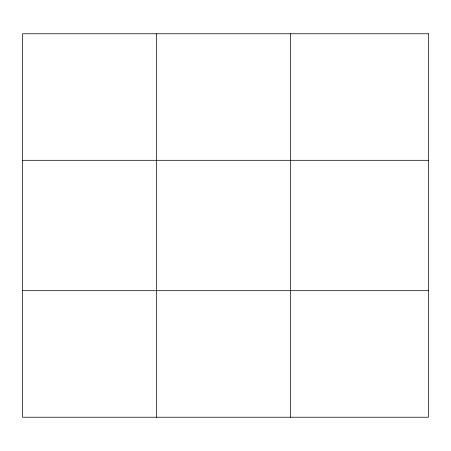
<?xml version="1.0" encoding="UTF-8"?>
<svg xmlns="http://www.w3.org/2000/svg" width="451" height="451" viewBox="0 0 451 451"><rect width="100%" height="100%" fill="white"/><g stroke="black" fill="none" stroke-linecap="round" stroke-linejoin="round"><path stroke-width="0.68" d="M156.497 417.231L156.497 33.769M290.444 417.231L290.444 33.769M22.55 160.314L428.45 160.314M22.55 290.686L428.45 290.686M428.45 33.769L428.45 417.231L22.55 417.231L22.55 33.769L428.45 33.769"/></g></svg>
